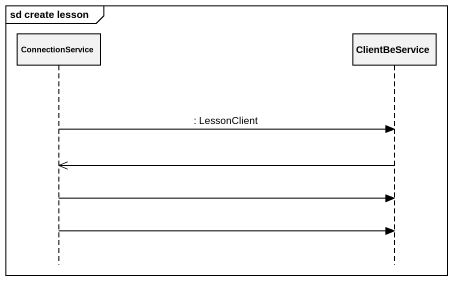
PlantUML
@startuml
mainframe sd create lesson
hide footbox
participant ConnectionService
participant ClientBeService

ConnectionService -> ClientBeService : : LessonClient
ClientBeService ->> ConnectionService
ConnectionService -> ClientBeService
ConnectionService -> ClientBeService
@enduml
